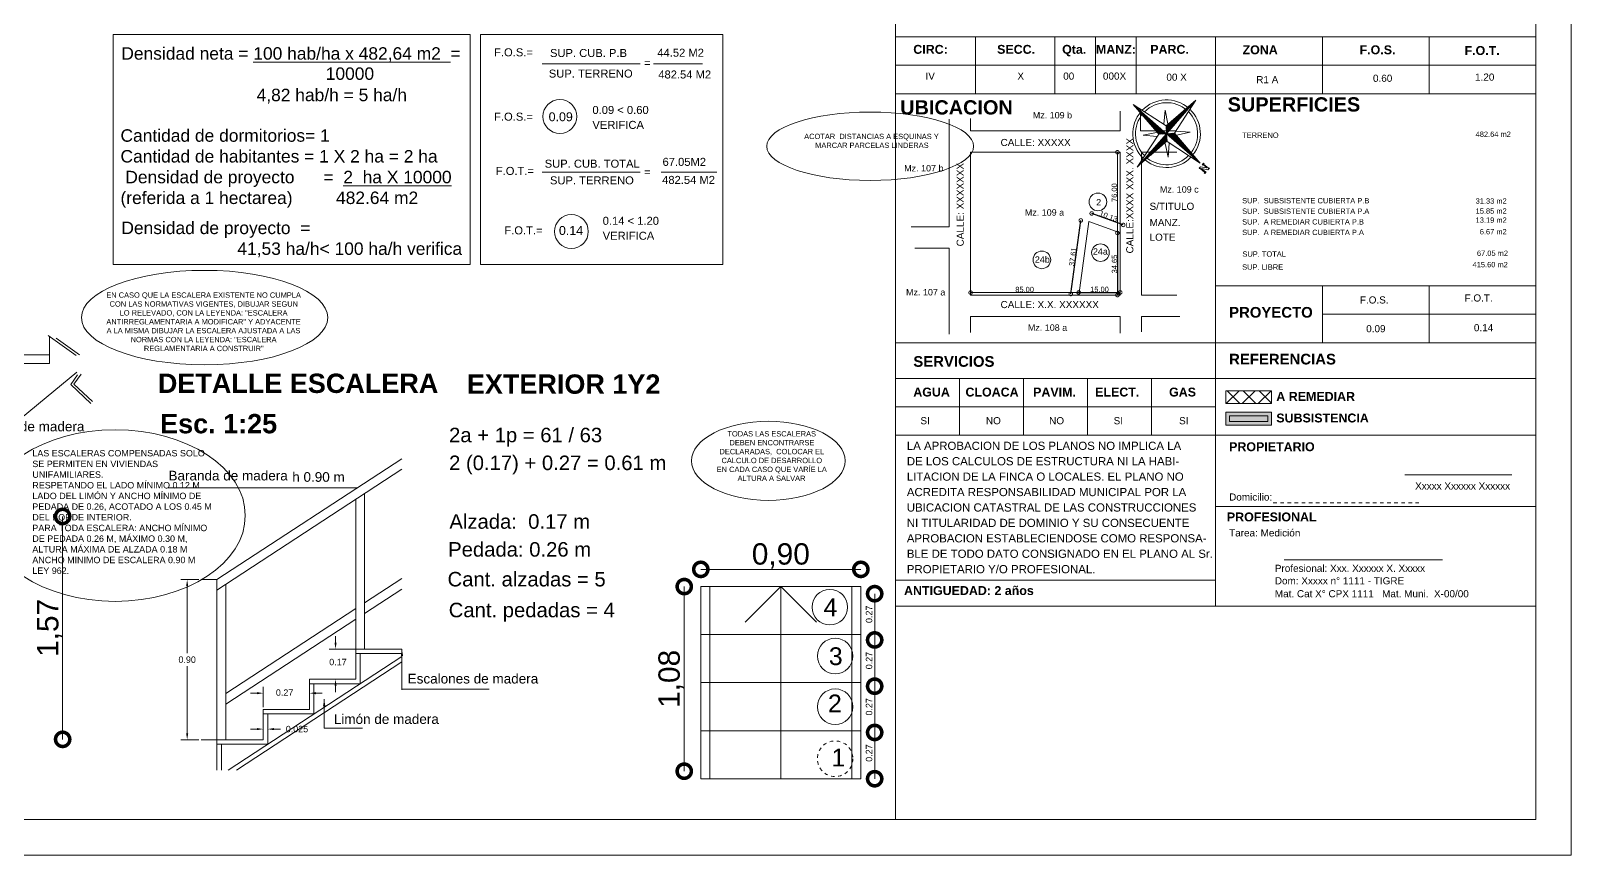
# Model space of a CAD drawing. Header units: millimetres. Extents: x 1162.4 to 1260.5, y 447.7 to 509.9.
# Drawn here: x 1217.15 to 1260.46, y 447.8 to 470.97 of the extents above; entities that cross this region are included whole.
import ezdxf
from ezdxf.enums import TextEntityAlignment as Align

# ---------------------------------------------------------------- set-up
doc = ezdxf.new("R2010")
doc.units = ezdxf.units.MM
doc.linetypes.add('DOT', pattern=[4, 2, -2])
doc.linetypes.add('JIS_02_0.7', pattern=[1.35, 0.75, -0.6])
for name, color, linetype, lineweight in [('0-MAMPOSTERIA- 9', 7, 'Continuous', 5), ('cotas', 9, 'Continuous', 15), ('DT', 2, 'Continuous', 25), ('observ.', 7, 'Continuous', 5), ('Recuadro', 3, 'Continuous', 80)]:
    doc.layers.add(name, color=color, linetype=linetype, lineweight=lineweight)
for name, color, linetype in [('cortes', 7, 'Continuous'), ('fachadas', 5, 'Continuous'), ('mamposteria', 1, 'Continuous'), ('techo', 5, 'Continuous')]:
    doc.layers.add(name, color=color, linetype=linetype)
doc.styles.add('ARIAL', font='arial.ttf', dxfattribs={"height": 0.11})
doc.styles.add('COTA-50', font='arial.ttf', dxfattribs={"height": 0.12})
doc.styles.get("Standard").update_dxf_attribs({"font": 'arial.ttf'})
doc.styles.add('style1', font='arial.ttf')
doc.styles.add('style2', font='')
doc.styles.get('style2').set_extended_font_data('Arial', bold=True)
doc.dimstyles.new('cota 1', dxfattribs={"dimtxt": 0.15, "dimasz": 0.2, "dimexe": 0.08, "dimexo": 0.3, "dimgap": 0.009, "dimtad": 1, "dimzin": 1, "dimtxsty": 'Standard', "dimblk": 'DOTSMALL', "dimcen": 0.15, "dimse1": 1, "dimse2": 1, "dimclrd": 256, "dimadec": 0, "dimazin": 0, "dimtfac": 1, "dimtmove": 0, "dimatfit": 3, "dimfxl": 1.25, "dimlwd": -1, "dimlwe": -1, "dimarcsym": 0})

# ---------------------------------------------------------------- blocks, each defined once
blk = doc.blocks.new('_DOTSMALL')
at = {"color": 0, "linetype": 'ByBlock', "const_width": 0.5}
blk.add_lwpolyline([(-0.0625, 0, 1), (0.0625, 0, 1)], format="xyb", close=True, dxfattribs=at)
blk = doc.blocks.new('*X318')
at = {"color": 0, "linetype": 'ByBlock'}
for p, q in [((-217.53, 160.5), (-217.53, 160.5)), ((-217.52, 160.498), (-217.52, 160.5)), ((-217.51, 160.497), (-217.51, 160.5)), ((-217.5, 160.496), (-217.5, 160.5)), ((-217.49, 160.494), (-217.49, 160.5)), ((-217.48, 160.493), (-217.48, 160.5)), ((-217.47, 160.491), (-217.47, 160.5)), ((-217.46, 160.49), (-217.46, 160.5)), ((-217.45, 160.488), (-217.45, 160.5)), ((-217.44, 160.487), (-217.44, 160.5)), ((-217.43, 160.486), (-217.43, 160.5)), ((-217.42, 160.484), (-217.42, 160.5)), ((-217.41, 160.483), (-217.41, 160.5)), ((-217.4, 160.481), (-217.4, 160.5)), ((-217.39, 160.48), (-217.39, 160.5)), ((-217.38, 160.478), (-217.38, 160.5)), ((-217.37, 160.477), (-217.37, 160.5)), ((-217.36, 160.476), (-217.36, 160.5)), ((-217.35, 160.474), (-217.35, 160.5)), ((-217.34, 160.473), (-217.34, 160.5)), ((-217.33, 160.471), (-217.33, 160.5)), ((-217.32, 160.47), (-217.32, 160.5)), ((-217.31, 160.468), (-217.31, 160.5)), ((-217.3, 160.467), (-217.3, 160.5)), ((-217.29, 160.466), (-217.29, 160.5)), ((-217.28, 160.464), (-217.28, 160.5)), ((-217.27, 160.463), (-217.27, 160.5)), ((-217.26, 160.461), (-217.26, 160.5)), ((-217.25, 160.46), (-217.25, 160.5)), ((-217.24, 160.458), (-217.24, 160.5)), ((-217.23, 160.457), (-217.23, 160.5)), ((-217.22, 160.456), (-217.22, 160.5)), ((-217.21, 160.454), (-217.21, 160.5)), ((-217.2, 160.453), (-217.2, 160.5)), ((-217.19, 160.451), (-217.19, 160.5)), ((-217.18, 160.45), (-217.18, 160.5)), ((-217.17, 160.448), (-217.17, 160.5)), ((-217.16, 160.447), (-217.16, 160.5)), ((-217.15, 160.446), (-217.15, 160.5)), ((-217.14, 160.444), (-217.14, 160.5)), ((-217.13, 160.443), (-217.13, 160.5)), ((-217.12, 160.441), (-217.12, 160.5)), ((-217.11, 160.44), (-217.11, 160.5)), ((-217.1, 160.438), (-217.1, 160.5)), ((-217.09, 160.441), (-217.09, 160.5)), ((-217.08, 160.451), (-217.08, 160.5)), ((-217.07, 160.461), (-217.07, 160.5)), ((-217.06, 160.471), (-217.06, 160.5)), ((-217.05, 160.481), (-217.05, 160.5)), ((-217.04, 160.491), (-217.04, 160.5))]:
    blk.add_line(p, q, dxfattribs=at)
blk = doc.blocks.new('*D319')
at = {"layer": 'cortes'}
blk.add_line((1246.387, 463.575), (1246.668, 465.642), dxfattribs=at)
at = {"layer": 'Defpoints', "color": 0}
for p in [(1246.668, 465.642), (1246.892, 465.612), (1246.61, 463.544)]:
    blk.add_point(p, dxfattribs=at)
at = {"layer": 'cortes', "xscale": 0.1999999999999999, "yscale": 0.1999999999999999, "zscale": 0.1999999999999999}
for p, rotation in [((1246.668, 465.642), 82.24892302623805), ((1246.387, 463.575), 262.2489230262381)]:
    blk.add_blockref('_DOTSMALL', p, dxfattribs=dict(at, rotation=rotation))
at = {"layer": 'cortes', "color": 0, "lineweight": 0, "insert": (1246.445, 464.62), "char_height": 0.15, "attachment_point": 5, "rotation": 82.2489}
blk.add_mtext('37.61', dxfattribs=at)
blk = doc.blocks.new('*D320')
at = {"layer": 'cortes'}
blk.add_line((1246.61, 463.62), (1247.778, 463.62), dxfattribs=at)
at = {"layer": 'Defpoints', "color": 0}
for p in [(1246.61, 463.544), (1247.778, 463.62), (1247.778, 463.542)]:
    blk.add_point(p, dxfattribs=at)
at = {"layer": 'cortes', "xscale": 0.1999999999999999, "yscale": 0.1999999999999999, "zscale": 0.1999999999999999, "rotation": 180}
blk.add_blockref('_DOTSMALL', (1246.61, 463.62), dxfattribs=at)
at = {"layer": 'cortes', "xscale": 0.1999999999999999, "yscale": 0.1999999999999999, "zscale": 0.1999999999999999}
blk.add_blockref('_DOTSMALL', (1247.778, 463.62), dxfattribs=at)
at = {"layer": 'cortes', "color": 0, "lineweight": 0, "insert": (1247.194, 463.703), "char_height": 0.15, "attachment_point": 5}
blk.add_mtext('15.00', dxfattribs=at)
blk = doc.blocks.new('*D321')
at = {"layer": 'cortes'}
blk.add_line((1247.86, 465.515), (1246.974, 465.838), dxfattribs=at)
at = {"layer": 'Defpoints', "color": 0}
for p in [(1246.892, 465.612), (1246.974, 465.838), (1247.778, 465.289)]:
    blk.add_point(p, dxfattribs=at)
at = {"layer": 'cortes', "xscale": 0.1999999999999999, "yscale": 0.1999999999999999, "zscale": 0.1999999999999999}
for p, rotation in [((1246.974, 465.838), 159.9891753498449), ((1247.86, 465.515), 339.9891753498449)]:
    blk.add_blockref('_DOTSMALL', p, dxfattribs=dict(at, rotation=rotation))
at = {"layer": 'cortes', "color": 0, "lineweight": 0, "insert": (1247.446, 465.755), "char_height": 0.15, "attachment_point": 5, "rotation": 339.9892}
blk.add_mtext('10.13', dxfattribs=at)
blk = doc.blocks.new('*D322')
at = {"layer": 'cortes'}
blk.add_line((1247.699, 465.289), (1247.699, 463.542), dxfattribs=at)
at = {"layer": 'Defpoints', "color": 0}
for p in [(1247.778, 465.289), (1247.699, 463.542), (1247.778, 463.542)]:
    blk.add_point(p, dxfattribs=at)
at = {"layer": 'cortes', "xscale": 0.1999999999999999, "yscale": 0.1999999999999999, "zscale": 0.1999999999999999}
for p, rotation in [((1247.699, 465.289), 90), ((1247.699, 463.542), 270)]:
    blk.add_blockref('_DOTSMALL', p, dxfattribs=dict(at, rotation=rotation))
at = {"layer": 'cortes', "color": 0, "lineweight": 0, "insert": (1247.616, 464.416), "char_height": 0.15, "attachment_point": 5, "rotation": 90}
blk.add_mtext('34.65', dxfattribs=at)
blk = doc.blocks.new('*D364')
at = {"layer": '0-MAMPOSTERIA- 9', "ltscale": 0.05}
blk.add_line((1246.607, 463.615), (1243.571, 463.615), dxfattribs=at)
at = {"layer": 'Defpoints', "color": 0, "linetype": 'DOT', "ltscale": 0.05}
for p in [(1243.571, 463.616), (1243.571, 463.615), (1246.607, 463.616)]:
    blk.add_point(p, dxfattribs=at)
at = {"layer": '0-MAMPOSTERIA- 9', "linetype": 'DOT', "ltscale": 0.05, "xscale": 0.2, "yscale": 0.2, "zscale": 0.2, "rotation": 180}
blk.add_blockref('_DOTSMALL', (1243.571, 463.615), dxfattribs=at)
at = {"layer": '0-MAMPOSTERIA- 9', "linetype": 'DOT', "ltscale": 0.05, "xscale": 0.2, "yscale": 0.2, "zscale": 0.2}
blk.add_blockref('_DOTSMALL', (1246.607, 463.615), dxfattribs=at)
at = {"layer": '0-MAMPOSTERIA- 9', "color": 0, "linetype": 'DOT', "lineweight": 0, "ltscale": 0.05, "insert": (1245.089, 463.7), "char_height": 0.15, "attachment_point": 5}
blk.add_mtext('85.00', dxfattribs=at)
blk = doc.blocks.new('*D365')
at = {"layer": '0-MAMPOSTERIA- 9', "ltscale": 0.05}
blk.add_line((1247.697, 465.29), (1247.697, 467.559), dxfattribs=at)
at = {"layer": 'Defpoints', "color": 0, "linetype": 'DOT', "ltscale": 0.05}
for p in [(1247.697, 467.559), (1247.698, 467.559), (1247.698, 465.29)]:
    blk.add_point(p, dxfattribs=at)
at = {"layer": '0-MAMPOSTERIA- 9', "linetype": 'DOT', "ltscale": 0.05, "xscale": 0.2, "yscale": 0.2, "zscale": 0.2}
for p, rotation in [((1247.697, 467.559), 90), ((1247.697, 465.29), 270)]:
    blk.add_blockref('_DOTSMALL', p, dxfattribs=dict(at, rotation=rotation))
at = {"layer": '0-MAMPOSTERIA- 9', "color": 0, "linetype": 'DOT', "lineweight": 0, "ltscale": 0.05, "insert": (1247.611, 466.424), "char_height": 0.15, "attachment_point": 5, "rotation": 90}
blk.add_mtext('76.00', dxfattribs=at)

msp = doc.modelspace()

# ---------------------------------------------------------------- hatches: boundary and pattern name
at = {"layer": '0-MAMPOSTERIA- 9', "linetype": 'Continuous', "lineweight": 0, "ltscale": 0.05}
h = msp.add_hatch(dxfattribs=at)
h.set_pattern_fill('ANSI37', color=256, scale=0.1, style=0)
h.paths.add_polyline_path([(1252.02576, 460.855), (1250.74474, 460.855), (1250.74474, 460.49585), (1252.02576, 460.49585)])
at = {"layer": 'fachadas', "lineweight": 0, "ltscale": 0.25}
msp.add_hatch(color=0, dxfattribs=at).paths.add_polyline_path([(1250.74474, 460.24948), (1250.74474, 459.89032), (1252.02576, 459.89032), (1252.02576, 460.24948)])

# ---------------------------------------------------------------- linework, layer by layer
at = {"color": 0, "lineweight": 0}
for p, q in [((1249.06514, 468.29926), (1249.90316, 469.01928)), ((1249.07979, 468.07877), (1249.90316, 469.01928)), ((1249.90316, 469.01928), (1249.30027, 468.09342)), ((1248.13928, 468.90215), (1249.06514, 468.29926)), ((1248.13928, 468.90215), (1249.07979, 468.07877)), ((1248.8593, 468.06413), (1248.13928, 468.90215)), ((1249.00636, 468.35072), (1249.03586, 468.74023)), ((1249.03586, 468.74023), (1249.11661, 468.35804)), ((1249.07979, 468.07877), (1249.06514, 468.29926)), ((1249.35173, 468.1522), (1249.74124, 468.1227)), ((1248.25641, 467.13827), (1249.07979, 468.07877)), ((1248.25641, 467.13827), (1248.8593, 468.06413)), ((1248.41833, 468.03485), (1248.80052, 468.11559)), ((1248.80784, 468.00535), (1248.41833, 468.03485)), ((1249.07979, 468.07877), (1248.8593, 468.06413)), ((1249.12371, 467.41732), (1249.04297, 467.79951)), ((1249.30027, 468.09342), (1249.07979, 468.07877)), ((1249.07979, 468.07877), (1250.02029, 467.2554)), ((1249.09443, 467.85829), (1249.07979, 468.07877)), ((1250.02029, 467.2554), (1249.09443, 467.85829)), ((1249.15321, 467.80683), (1249.12371, 467.41732)), ((1249.30027, 468.09342), (1250.02029, 467.2554)), ((1249.74124, 468.1227), (1249.35905, 468.04195))]:
    msp.add_line(p, q, dxfattribs=at)
msp.add_lwpolyline([(1250.16443, 467.00709), (1250.17729, 467.02178), (1250.19199, 467.00892), (1250.15339, 466.96483), (1250.1387, 466.9777), (1250.15156, 466.99239), (1250.01931, 467.10818), (1250.00644, 467.09348), (1249.99174, 467.10635), (1250.03034, 467.15044), (1250.21223, 467.12099), (1250.10936, 467.21105), (1250.0965, 467.19635), (1250.0818, 467.20922), (1250.1204, 467.2533), (1250.13509, 467.24044), (1250.12223, 467.22574), (1250.25449, 467.10996), (1250.26735, 467.12465), (1250.28205, 467.11179), (1250.24345, 467.0677), (1250.06156, 467.09715), (1250.16443, 467.00709)], dxfattribs=at)
for radius, start, end in [(0.95043, 48.799272, 136.210154), (0.95043, 138.799272, 226.210154), (0.87346, 138.799272, 225.252867), (0.87346, 48.799272, 135.252867), (0.87346, 322.345677, 45.252867), (0.95043, 321.388389, 46.210154), (0.95043, 231.388389, 316.210154), (0.87346, 232.345677, 315.252867)]:
    msp.add_arc((1249.07979, 468.07877), radius, start, end, dxfattribs=at)
at = {"layer": '0-MAMPOSTERIA- 9', "linetype": 'Continuous', "lineweight": 0, "ltscale": 0.05}
for p, q in [((1219.46632, 470.86407), (1219.46632, 464.40256)), ((1227.58327, 452.46754), (1230.03079, 452.46754))]:
    msp.add_line(p, q, dxfattribs=at)
at = {"layer": '0-MAMPOSTERIA- 9', "color": 7, "linetype": 'Continuous', "lineweight": 0, "ltscale": 0.05}
msp.add_line((1229.79363, 470.86407), (1229.79363, 464.40257), dxfattribs=at)
at = {"layer": '0-MAMPOSTERIA- 9', "lineweight": 0, "ltscale": 0.05}
msp.add_line((1259.45921, 469.20332), (1258.584, 469.20332), dxfattribs=at)
at = {"layer": '0-MAMPOSTERIA- 9', "color": 7, "linetype": 'DOT', "lineweight": 0, "ltscale": 0.05}
msp.add_line((1252.0802, 457.70675), (1256.1703, 457.70675), dxfattribs=at)
at = {"layer": '0-MAMPOSTERIA- 9', "color": 1, "linetype": 'Continuous', "lineweight": 0, "ltscale": 0.05}
msp.add_ellipse((1240.74651, 467.72761), major_axis=(-2.90762, 0), ratio=0.32994757, dxfattribs=at)
at = {"layer": '0-MAMPOSTERIA- 9', "color": 1, "linetype": 'Continuous', "lineweight": 0, "ltscale": 0.05, "extrusion": (0, 0, -1)}
msp.add_ellipse((1222.03299, 462.91243), major_axis=(-3.46196, 0), ratio=0.38319034, start_param=-3.14159265, end_param=3.14159265, dxfattribs=at)
at = {"layer": 'cortes', "lineweight": 0}
for p, q in [((1229.50007, 470.86407), (1219.46632, 470.86407)), ((1229.50007, 470.86407), (1229.50008, 464.40257)), ((1236.60557, 470.86407), (1229.79363, 470.86407)), ((1246.89172, 465.61202), (1247.77763, 465.28938)), ((1218.04373, 457.32314), (1218.04373, 451.05851)), ((1235.51937, 455.35236), (1235.51937, 450.16364)), ((1238.23463, 455.35236), (1237.23463, 454.35236)), ((1239.23463, 454.35236), (1238.23463, 455.35236))]:
    msp.add_line(p, q, dxfattribs=at)
at = {"layer": 'cortes', "lineweight": 0, "ltscale": 0.05}
for p, q in [((1222.38327, 455.54676), (1227.58327, 458.94676)), ((1222.38327, 455.24806), (1227.58327, 458.64806)), ((1226.28327, 453.59676), (1226.28327, 457.79806)), ((1226.53327, 453.59676), (1226.53327, 457.96152)), ((1222.38327, 451.04676), (1222.38327, 455.54676)), ((1222.63327, 451.04676), (1222.63327, 455.41152)), ((1226.53327, 454.89545), (1227.58327, 455.58199)), ((1226.53327, 454.59676), (1227.58327, 455.2833)), ((1222.63327, 452.34545), (1226.28327, 454.73199)), ((1222.63327, 452.04676), (1226.28327, 454.4333)), ((1227.58327, 453.59676), (1226.28327, 453.59676)), ((1226.28327, 453.59676), (1226.28327, 452.74676)), ((1227.58327, 453.47176), (1226.28327, 453.47176)), ((1226.40827, 453.47176), (1226.40827, 452.62176)), ((1222.69945, 450.19676), (1227.58327, 453.39003)), ((1222.92787, 450.19676), (1227.58327, 453.24068)), ((1226.28327, 452.74676), (1224.98327, 452.74676)), ((1224.98327, 452.74676), (1224.98327, 451.89676)), ((1226.40827, 452.62176), (1224.98327, 452.62176)), ((1225.10827, 452.62176), (1225.10827, 451.77176)), ((1224.98327, 451.89676), (1223.68327, 451.89676)), ((1223.68327, 451.89676), (1223.68327, 451.04676)), ((1225.10827, 451.77176), (1223.68327, 451.77176)), ((1223.80827, 451.77176), (1223.80827, 450.92176)), ((1223.68327, 451.04676), (1222.38327, 451.04676)), ((1222.38327, 451.04676), (1222.38327, 450.19676)), ((1223.80827, 450.92176), (1222.38327, 450.92176)), ((1222.50827, 450.92176), (1222.50827, 450.19676))]:
    msp.add_line(p, q, dxfattribs=at)
at = {"layer": 'cortes', "linetype": 'Continuous', "lineweight": 0, "ltscale": 0.05}
for p, q in [((1221.0135, 458.12353), (1226.32422, 458.12353)), ((1235.98463, 455.83558), (1240.48463, 455.83558)), ((1221.87674, 455.54676), (1221.36433, 455.54676)), ((1221.54433, 455.36676), (1221.54433, 453.47866)), ((1222.38327, 455.54676), (1221.93924, 455.54676)), ((1235.98463, 455.35236), (1240.48463, 455.35236)), ((1235.98463, 449.95236), (1235.98463, 455.35236)), ((1235.98463, 455.35236), (1240.48463, 455.35236)), ((1236.23463, 449.95236), (1236.23463, 455.35236)), ((1238.23463, 455.35236), (1238.23463, 449.95236)), ((1240.23463, 449.95236), (1240.23463, 455.35236)), ((1240.48463, 455.35236), (1240.48463, 449.95236)), ((1240.87299, 455.15236), (1240.87299, 453.85236)), ((1225.71661, 453.77676), (1225.71661, 453.95676)), ((1235.98463, 454.00236), (1240.48463, 454.00236)), ((1240.87299, 453.85236), (1240.87299, 452.55236)), ((1226.31602, 453.59676), (1225.53661, 453.59676)), ((1226.28327, 453.53426), (1226.28327, 452.99176)), ((1221.54433, 451.22676), (1221.54433, 453.11485)), ((1226.40827, 453.40926), (1226.40827, 452.99176)), ((1224.98327, 452.68426), (1224.98327, 452.17621)), ((1225.79969, 452.62176), (1225.28028, 452.62176)), ((1225.71661, 452.56676), (1225.71661, 452.38676)), ((1235.98463, 452.65236), (1240.48463, 452.65236)), ((1223.50327, 452.35621), (1223.32327, 452.35621)), ((1223.68327, 451.95926), (1223.68327, 452.53621)), ((1225.16327, 452.35621), (1225.34327, 452.35621)), ((1240.87299, 452.55236), (1240.87299, 451.25236)), ((1223.50327, 451.34676), (1223.32327, 451.34676)), ((1223.98827, 451.34676), (1224.16827, 451.34676)), ((1235.98463, 451.30236), (1240.48463, 451.30236)), ((1221.87674, 451.04676), (1221.36433, 451.04676)), ((1222.38327, 451.04676), (1221.93924, 451.04676)), ((1240.87299, 451.25236), (1240.87299, 449.95236)), ((1235.98463, 449.95236), (1240.48463, 449.95236))]:
    msp.add_line(p, q, dxfattribs=at)
at = {"layer": 'cortes', "linetype": 'Continuous', "lineweight": 0, "ltscale": 0.01}
for centre in [(1239.61265, 454.77413), (1239.76169, 453.39924), (1239.76169, 451.97477)]:
    msp.add_circle(centre, 0.5, dxfattribs=at)
at = {"layer": 'cortes', "linetype": 'JIS_02_0.7', "lineweight": 0, "ltscale": 0.01}
msp.add_circle((1239.76169, 450.51421), 0.5, dxfattribs=at)
at = {"layer": 'cortes', "linetype": 'Continuous', "lineweight": 0, "ltscale": 0.05}
for points in [[(1221.51433, 455.36676), (1221.57433, 455.36676), (1221.54433, 455.54676)], [(1225.68661, 453.77676), (1225.74661, 453.77676), (1225.71661, 453.59676)], [(1225.68661, 452.56676), (1225.74661, 452.56676), (1225.71661, 452.74676)], [(1223.50327, 452.38621), (1223.50327, 452.32621), (1223.68327, 452.35621)], [(1225.16327, 452.38621), (1225.16327, 452.32621), (1224.98327, 452.35621)], [(1223.50327, 451.37676), (1223.50327, 451.31676), (1223.68327, 451.34676)], [(1223.98827, 451.37676), (1223.98827, 451.31676), (1223.80827, 451.34676)], [(1221.51433, 451.22676), (1221.57433, 451.22676), (1221.54433, 451.04676)]]:
    msp.add_solid(points, dxfattribs=at)
at = {"layer": 'DT', "color": 0, "lineweight": 0}
for p, q in [((1259.45921, 448.80332), (1259.45921, 494.76686)), ((1241.45921, 478.80332), (1241.45921, 448.80332)), ((1259.45921, 470.80332), (1241.45921, 470.80332)), ((1243.70921, 470.80332), (1243.70921, 469.20332)), ((1245.93921, 470.80332), (1245.93921, 469.20332)), ((1247.08421, 470.80332), (1247.08421, 469.20332)), ((1248.22921, 470.80332), (1248.22921, 469.20332)), ((1250.45921, 470.80332), (1250.45921, 454.80332)), ((1253.45921, 470.80332), (1253.45921, 469.20332)), ((1256.45921, 470.80332), (1256.45921, 469.20332)), ((1231.52128, 470.0441), (1234.27745, 470.0441)), ((1234.65523, 470.0441), (1236.03331, 470.0441)), ((1259.45921, 470.00332), (1241.45921, 470.00332)), ((1259.45921, 469.20332), (1241.45921, 469.20332)), ((1247.77763, 468.70892), (1247.77763, 468.15892)), ((1248.3481, 468.15892), (1248.3481, 468.75384)), ((1242.96973, 468.48803), (1242.96973, 465.45918)), ((1243.56973, 468.50945), (1243.56973, 468.15892)), ((1243.56973, 468.15892), (1247.77763, 468.15892)), ((1247.57763, 468.15892), (1247.57763, 468.15892)), ((1248.3481, 468.15892), (1249.36096, 468.15892)), ((1243.56973, 467.55892), (1247.77763, 467.55892)), ((1243.56973, 467.55892), (1243.56973, 463.5424)), ((1247.77763, 467.55892), (1247.77763, 463.5424)), ((1248.37763, 467.55892), (1248.37763, 463.54227)), ((1248.37763, 467.55892), (1249.36398, 467.55892)), ((1231.52128, 467.00221), (1234.27745, 467.00221)), ((1234.86869, 467.00221), (1236.4318, 467.00221)), ((1241.89671, 465.45918), (1242.96973, 465.45918)), ((1241.99863, 464.85918), (1242.96973, 464.85918)), ((1242.96973, 464.85918), (1242.96973, 462.44751)), ((1243.56973, 463.5424), (1247.77763, 463.5424)), ((1248.37763, 463.5424), (1249.37117, 463.5424)), ((1259.45921, 463.80332), (1250.45921, 463.80332)), ((1253.45921, 463.80332), (1253.45921, 462.20332)), ((1256.45921, 463.80332), (1256.45921, 462.20332)), ((1259.45921, 463.00332), (1253.45921, 463.00332)), ((1242.96973, 462.9424), (1242.96973, 462.4924)), ((1243.56973, 462.9424), (1247.77671, 462.9424)), ((1243.56973, 462.9424), (1243.56973, 462.4924)), ((1247.77671, 462.9424), (1247.77763, 462.47722)), ((1248.37763, 462.94227), (1249.45652, 462.94227)), ((1248.37763, 462.94227), (1248.37763, 462.51211)), ((1217.63967, 462.41016), (1218.4234, 461.85062)), ((1217.6713, 461.62185), (1217.6713, 462.38758)), ((1217.86145, 462.3365), (1218.51815, 461.8663)), ((1259.45921, 462.20332), (1241.45921, 462.20332)), ((1216.32658, 461.86635), (1217.6713, 461.86635)), ((1215.24538, 458.73404), (1218.4384, 461.3785)), ((1217.6713, 461.62185), (1216.25867, 461.62185)), ((1218.46532, 461.30598), (1218.2696, 461.03264)), ((1218.56007, 461.32166), (1218.35936, 461.04133)), ((1218.2696, 461.03264), (1218.83232, 460.50183)), ((1218.35936, 461.04133), (1218.87892, 460.55124)), ((1259.45921, 461.20332), (1241.45921, 461.20332)), ((1243.25921, 461.20332), (1243.25921, 459.60332)), ((1245.05921, 461.20332), (1245.05921, 459.60332)), ((1246.85921, 461.20332), (1246.85921, 459.60332)), ((1248.65921, 461.20332), (1248.65921, 459.60332)), ((1250.45921, 460.40332), (1241.45921, 460.40332)), ((1259.45921, 459.60332), (1241.45921, 459.60332)), ((1255.77719, 458.49126), (1258.78472, 458.49126)), ((1259.45921, 457.60332), (1250.45921, 457.60332)), ((1252.38162, 456.10027), (1256.83253, 456.10027)), ((1241.45921, 455.53491), (1250.45921, 455.53491)), ((1259.45921, 454.80332), (1241.45921, 454.80332)), ((1245.45921, 448.80332), (1177.26339, 448.80332)), ((1223.45921, 448.80332), (1241.45921, 448.80332)), ((1241.45921, 448.80332), (1259.45921, 448.80332))]:
    msp.add_line(p, q, dxfattribs=at)
for centre, radius in [((1232.02422, 468.56339), 0.47609), ((1247.14963, 466.16351), 0.24814), ((1232.34683, 465.33145), 0.47609), ((1245.5731, 464.53455), 0.24814), ((1247.22141, 464.73639), 0.24814)]:
    msp.add_circle(centre, radius, dxfattribs=at)
at = {"layer": 'fachadas', "color": 0, "lineweight": 0, "ltscale": 0.25}
for p, q in [((1250.74474, 460.855), (1252.02576, 460.855)), ((1250.74474, 460.49585), (1250.74474, 460.855)), ((1252.02576, 460.855), (1252.02576, 460.49585)), ((1252.02576, 460.49585), (1250.74474, 460.49585)), ((1250.74474, 460.24948), (1252.02576, 460.24948)), ((1250.74474, 459.89032), (1250.74474, 460.24948)), ((1250.84474, 460.14948), (1251.92576, 460.14948)), ((1250.84474, 459.99032), (1250.84474, 460.14948)), ((1251.92576, 459.99032), (1250.84474, 459.99032)), ((1251.92576, 460.14948), (1251.92576, 459.99032)), ((1252.02576, 460.24948), (1252.02576, 459.89032)), ((1252.02576, 459.89032), (1250.74474, 459.89032))]:
    msp.add_line(p, q, dxfattribs=at)
at = {"layer": 'mamposteria', "color": 0, "lineweight": 0, "ltscale": 0.25}
for p, q in [((1236.60557, 470.86407), (1236.60557, 464.40258)), ((1219.46632, 464.40256), (1229.50008, 464.40257)), ((1229.79363, 464.40257), (1236.60557, 464.40258))]:
    msp.add_line(p, q, dxfattribs=at)
at = {"layer": 'observ.', "color": 1, "linetype": 'Continuous', "lineweight": 0, "ltscale": 0.05}
for centre, major_axis, ratio in [((1237.88483, 458.88627), (2.16031, 0), 0.51416932), ((1219.52077, 457.34836), (3.65863, 0), 0.65913079)]:
    msp.add_ellipse(centre, major_axis=major_axis, ratio=ratio, dxfattribs=at)
at = {"layer": 'Recuadro', "color": 0, "lineweight": 0}
for p, q in [((1260.45515, 509.89214), (1260.45261, 447.80332)), ((1260.45261, 447.80332), (1162.45921, 447.80332))]:
    msp.add_line(p, q, dxfattribs=at)
at = {"layer": 'techo', "color": 0, "linetype": 'ByBlock', "lineweight": 0, "ltscale": 0.25}
for p, q in [((1246.61027, 463.54424), (1246.89172, 465.61202)), ((1247.77763, 464.84288), (1247.77763, 463.5424))]:
    msp.add_line(p, q, dxfattribs=at)

# ---------------------------------------------------------------- block references
at = {"color": 0, "lineweight": 0, "yscale": 2.500000000000114, "zscale": 2.5}
for p, xscale, rotation in [((589.78098, 324.14243), 2.500000000000078, 228.7992718634033), ((1393.01613, -191.22003), 2.500000000000249, 318.7992718634068), ((1105.14344, 1127.37758), 2.500000000000099, 138.7992718634107), ((1908.37859, 612.01512), 2.500000000000078, 48.79927186340333)]:
    msp.add_blockref('*X318', p, dxfattribs=dict(at, xscale=xscale, rotation=rotation))
at = {"layer": 'cortes', "lineweight": 0, "xscale": 0.7999999999999545, "yscale": 0.7999999999999545, "zscale": 0.7999999999999997}
for p, rotation in [((1218.04373, 457.32314), 90), ((1235.98463, 455.83558), 270), ((1240.48463, 455.83558), 270), ((1235.51937, 455.35236), 90), ((1240.87299, 455.15236), 270), ((1240.87299, 453.85236), 270), ((1240.87299, 453.85236), 270), ((1240.87299, 452.55236), 270), ((1240.87299, 452.55236), 270), ((1218.04373, 451.05851), 270), ((1240.87299, 451.25236), 270), ((1240.87299, 451.25236), 270), ((1235.51937, 450.16364), 270), ((1240.87299, 449.95236), 270)]:
    msp.add_blockref('_DOTSMALL', p, dxfattribs=dict(at, rotation=rotation))

# ---------------------------------------------------------------- texts
at = {"layer": '0-MAMPOSTERIA- 9', "color": 0, "linetype": 'Continuous', "lineweight": 0, "ltscale": 0.05, "char_height": 0.35, "attachment_point": 1, "style": 'ARIAL'}
for s, insert, width in [('Densidad neta = {\\L100 hab/ha x 482,64 m2 } = \\P\\P                            4,82 hab/h = 5 ha/h', (1219.69377, 470.50999), 32.9381479), ('10000', (1225.44096, 469.94291), 1.8318224)]:
    msp.add_mtext(s, dxfattribs=dict(at, insert=insert, width=width))
at = {"layer": '0-MAMPOSTERIA- 9', "color": 1, "linetype": 'Continuous', "lineweight": 0, "ltscale": 0.05, "char_height": 0.15, "attachment_point": 1, "style": 'ARIAL'}
for s, width, heights, insert in [('\\pi0.79494;ACOTAR  DISTANCIAS A ESQUINAS Y \\P\\pi1.1042;MARCAR PARCELAS LINDERAS', 5.3725239, [1.83135], (1238.09616, 468.07852)), ('\\pi0.0066679;EN CASO QUE LA ESCALERA EXISTENTE NO CUMPLA \\P\\pi0.099881;CON LAS NORMATIVAS VIGENTES, DIBUJAR SEGUN \\P\\pi0.38203;LO RELEVADO, CON LA LEYENDA: "ESCALERA \\P\\pi0.0080492;ANTIRREGLAMENTARIA A MODIFICAR" Y ADYACENTE \\P\\pi0.015519;A LA MISMA DIBUJAR LA ESCALERA AJUSTADA A LAS \\P\\pi0.69108;NORMAS CON LA LEYENDA: "ESCALERA \\P\\pi1.0635;REGLAMENTARIA A CONSTRUIR" ', 5.4700207, [0], (1219.26387, 463.61961))]:
    msp.add_mtext_dynamic_manual_height_columns(s, width=width, gutter_width=0.55, heights=heights, dxfattribs=dict(at, insert=insert))
at = {"layer": '0-MAMPOSTERIA- 9', "linetype": 'Continuous', "lineweight": 0, "insert": (1224.49856, 458.56818), "char_height": 0.27166, "width": 1.4985953, "attachment_point": 1, "style": 'ARIAL'}
msp.add_mtext('h 0.90 m', dxfattribs=at)
at = {"layer": 'cortes', "linetype": 'Continuous', "lineweight": 0, "char_height": 0.35, "width": 28.4767735, "attachment_point": 1, "style": 'style1'}
for s, insert in [('Cantidad de dormitorios= 1\\PCantidad de habitantes = 1 X 2 ha = 2 ha\\P Densidad de proyecto      = {\\L 2  ha X 10000   \\P}(referida a 1 hectarea)         482.64 m2', (1219.66999, 468.20362)), ('Densidad de proyecto  =\\P                        41,53 ha/h< 100 ha/h verifica', (1219.6953, 465.60811))]:
    msp.add_mtext(s, dxfattribs=dict(at, insert=insert))
at = {"layer": 'cortes', "lineweight": 0, "insert": (1238.23463, 456.2142), "char_height": 0.6, "attachment_point": 5}
msp.add_mtext('0,90', dxfattribs=at)
at = {"layer": 'cortes', "lineweight": 0, "char_height": 0.6, "attachment_point": 5, "rotation": 90}
for s, insert in [('1,57', (1217.68066, 454.19083)), ('1,08', (1235.14875, 452.758))]:
    msp.add_mtext(s, dxfattribs=dict(at, insert=insert))
at = {"layer": 'cortes', "lineweight": 0, "char_height": 0.5, "width": 0.371369, "attachment_point": 1}
for s, insert in [('4', (1239.43547, 455.02014)), ('3', (1239.58451, 453.64524)), ('2', (1239.56053, 452.31814)), ('1', (1239.65908, 450.79679))]:
    msp.add_mtext(s, dxfattribs=dict(at, insert=insert))
at = {"layer": 'cortes', "linetype": 'Continuous', "lineweight": 0, "ltscale": 0.05, "char_height": 0.18, "attachment_point": 5}
for s, insert in [('\\A1;0.90', (1221.54433, 453.29676)), ('\\A1;0.17', (1225.78405, 453.23048)), ('\\A1;0.27', (1224.28334, 452.37093)), ('\\A1;0.025', (1224.6316, 451.34676))]:
    msp.add_mtext(s, dxfattribs=dict(at, insert=insert))
at = {"layer": 'DT', "color": 0, "lineweight": 0, "style": 'COTA-50'}
for s, height, p in [('F.O.S.=', 0.225, (1230.17353, 470.25455)), ('SUP. CUB. P.B', 0.225, (1231.74453, 470.23545)), ('44.52 M2', 0.225, (1234.76258, 470.24317)), ('SUP. TERRENO', 0.225, (1231.71173, 469.65658)), ('=', 0.225, (1234.39031, 469.95518)), (' 482.54 M2', 0.225, (1234.70255, 469.63127)), ('F.O.S.=', 0.225, (1230.17353, 468.44582)), ('0.09', 0.25, (1231.70684, 468.43049)), ('0.09 < 0.60', 0.225, (1232.93771, 468.63423)), ('VERIFICA', 0.225, (1232.93771, 468.21441)), ('SUP. CUB. TOTAL', 0.225, (1231.59626, 467.12502)), ('67.05M2', 0.225, (1234.90902, 467.1755)), ('F.O.T.=', 0.225, (1230.22237, 466.9212)), ('SUP. TERRENO', 0.225, (1231.74453, 466.65549)), ('=', 0.225, (1234.39031, 466.88809)), ('482.54 M2', 0.225, (1234.89767, 466.66834)), ('0.14 < 1.20', 0.225, (1233.22699, 465.5193)), ('F.O.T.=', 0.225, (1230.46281, 465.25043)), ('0.14', 0.25, (1231.99612, 465.2351)), ('VERIFICA', 0.225, (1233.22699, 465.09948))]:
    msp.add_text(s, height=height, dxfattribs=at).set_placement(p)
at = {"layer": 'DT', "color": 0, "lineweight": 0}
for s, height, style, p in [('CIRC:', 0.25, 'style2', (1241.95921, 470.4501)), ('SECC.', 0.25, 'style2', (1244.3154, 470.4501)), ('Qta.', 0.25, 'style2', (1246.14313, 470.4501)), ('MANZ:', 0.25, 'style2', (1247.09434, 470.4501)), ('PARC.', 0.25, 'style2', (1248.62086, 470.4501)), ('ZONA', 0.25, 'style2', (1251.21591, 470.43708)), ('F.O.S.', 0.25, 'style2', (1254.50636, 470.43708)), ('F.O.T.', 0.25, 'style2', (1257.45695, 470.41756)), ('IV', 0.2, 'style1', (1242.30264, 469.69932)), ('X', 0.2, 'style1', (1244.88568, 469.69932)), ('00 ', 0.2, 'style1', (1246.17348, 469.69932)), ('000X', 0.2, 'style1', (1247.29055, 469.69932)), ('00 X', 0.2, 'style1', (1249.07467, 469.66865)), ('R1 A', 0.2, 'style1', (1251.60003, 469.59917)), ('0.60', 0.2, 'style1', (1254.8825, 469.6374)), ('1.20', 0.2, 'style1', (1257.75148, 469.67062)), ('UBICACION', 0.4, 'style2', (1241.58992, 468.81934)), ('SUPERFICIES', 0.4, 'style2', (1250.79889, 468.90332)), ('Mz. 109 b', 0.18, 'style1', (1245.31906, 468.5994)), ('CALLE: XXXXX', 0.2, 'style1', (1244.41272, 467.83325)), ('TERRENO', 0.15, 'style1', (1251.20501, 468.03774)), ('482.64 m2', 0.15, 'style1', (1257.76826, 468.0648)), ('Mz. 107 b', 0.18, 'style1', (1241.70292, 467.1079)), ('Mz. 109 c', 0.18, 'style1', (1248.89165, 466.51302)), ('2', 0.18, 'style1', (1247.10092, 466.15395)), ('S/TITULO', 0.2, 'style1', (1248.60135, 466.03966)), ('SUP.  SUBSISTENTE CUBIERTA P.B ', 0.15, 'style1', (1251.20501, 466.19684)), ('SUP.  SUBSISTENTE CUBIERTA P.A ', 0.15, 'style1', (1251.20501, 465.90211)), ('31.33 m2', 0.15, 'style1', (1257.76826, 466.18831)), ('15.85 m2      ', 0.15, 'style1', (1257.76826, 465.90698)), ('Mz. 109 a', 0.18, 'style1', (1245.09524, 465.86502)), ('MANZ. ', 0.2, 'style1', (1248.60135, 465.5817)), ('SUP.  A REMEDIAR CUBIERTA P.B ', 0.15, 'style1', (1251.20501, 465.60139)), ('13.19 m2', 0.15, 'style1', (1257.76826, 465.65068)), ('LOTE ', 0.2, 'style1', (1248.60135, 465.17139)), ('SUP.  A REMEDIAR CUBIERTA P.A ', 0.15, 'style1', (1251.20501, 465.30665)), ('  6.67 m2      ', 0.15, 'style1', (1257.76826, 465.32561)), ('24a', 0.18, 'style1', (1247.0094, 464.77086)), ('SUP. TOTAL ', 0.15, 'style1', (1251.21186, 464.69733)), ('67.05 m2    ', 0.15, 'style1', (1257.80545, 464.71973)), ('24b', 0.18, 'style1', (1245.37658, 464.54382)), ('SUP. LIBRE', 0.15, 'style1', (1251.20501, 464.33163)), ('415.60 m2    ', 0.15, 'style1', (1257.68291, 464.40024)), ('Mz. 107 a', 0.18, 'style1', (1241.75609, 463.62358)), ('CALLE: X.X. XXXXXX', 0.2, 'style1', (1244.41272, 463.27829)), ('F.O.S.', 0.2, 'style1', (1254.51388, 463.40757)), ('F.O.T.', 0.2, 'style1', (1257.45695, 463.46305)), ('PROYECTO', 0.3, 'style2', (1250.83785, 463.05979)), ('Mz. 108 a', 0.18, 'style1', (1245.18106, 462.62957)), ('0.09', 0.2, 'style1', (1254.69191, 462.60002)), ('0.14', 0.2, 'style1', (1257.71935, 462.62738)), ('SERVICIOS', 0.3, 'style2', (1241.95921, 461.67872)), ('REFERENCIAS', 0.3, 'style2', (1250.83785, 461.74413)), ('DETALLE ESCALERA ', 0.5433198, 'style2', (1220.72055, 461.06524)), ('EXTERIOR 1Y2 ', 0.5433198, 'style2', (1229.40835, 461.04309)), ('AGUA', 0.25, 'style2', (1241.95921, 460.81874)), ('CLOACA', 0.25, 'style2', (1243.42596, 460.81874)), ('PAVIM.', 0.25, 'style2', (1245.32798, 460.81874)), ('ELECT.', 0.25, 'style2', (1247.07161, 460.81874)), ('GAS', 0.25, 'style2', (1249.15011, 460.81874)), ('A REMEDIAR', 0.25, 'style2', (1252.16512, 460.69548)), ('Limón de madera', 0.2716599, 'style1', (1215.7027, 459.85162)), ('Esc. 1:25', 0.54332, 'style2', (1220.78369, 459.93088)), ('SI', 0.2, 'style1', (1242.15921, 460.01424)), ('NO', 0.2, 'style1', (1244.00003, 460.01424)), ('NO', 0.2, 'style1', (1245.77853, 460.01424)), ('SI', 0.2, 'style1', (1247.59191, 460.01424)), ('SI', 0.2, 'style1', (1249.43039, 460.01424)), ('SUBSISTENCIA', 0.25, 'style2', (1252.16512, 460.08995)), ('2a + 1p = 61 / 63', 0.4074898, 'style1', (1228.9079, 459.61169)), ('2 (0.17) + 0.27 = 0.61 m', 0.4074898, 'style1', (1228.90797, 458.83009)), ('LA APROBACION DE LOS PLANOS NO IMPLICA LA', 0.23, 'style1', (1241.77735, 459.30864)), ('PROPIETARIO', 0.25, 'style2', (1250.83785, 459.28189)), ('Baranda de madera ', 0.2716599, 'style1', (1221.019, 458.471)), ('DE LOS CALCULOS DE ESTRUCTURA NI LA HABI-', 0.23, 'style1', (1241.77735, 458.87531)), ('LITACION DE LA FINCA O LOCALES. EL PLANO NO', 0.23, 'style1', (1241.77735, 458.44198)), ('Xxxxx Xxxxxx Xxxxxx ', 0.2, 'style1', (1256.06746, 458.17993)), ('ACREDITA RESPONSABILIDAD MUNICIPAL POR LA ', 0.23, 'style1', (1241.77735, 458.00864)), ('Domicilio:', 0.2, 'style1', (1250.83785, 457.86968)), ('Alzada:  0.17 m', 0.4074898, 'style1', (1228.91649, 457.18098)), ('UBICACION CATASTRAL DE LAS CONSTRUCCIONES', 0.23, 'style1', (1241.77735, 457.57531)), ('PROFESIONAL', 0.25, 'style2', (1250.77482, 457.30931)), ('NI TITULARIDAD DE DOMINIO Y SU CONSECUENTE', 0.23, 'style1', (1241.77735, 457.14198)), ('Tarea: Medición', 0.2, 'style1', (1250.83785, 456.86121)), ('Pedada: 0.26 m', 0.4074898, 'style1', (1228.88226, 456.3971)), ('APROBACION ESTABLECIENDOSE COMO RESPONSA-', 0.23, 'style1', (1241.77735, 456.70864)), ('BLE DE TODO DATO CONSIGNADO EN EL PLANO AL Sr.', 0.23, 'style1', (1241.77735, 456.27531)), ('Cant. alzadas = 5', 0.4074898, 'style1', (1228.86498, 455.55996)), ('PROPIETARIO Y/O PROFESIONAL.', 0.23, 'style1', (1241.77735, 455.84198)), ('Profesional: Xxx. Xxxxxx X. Xxxxx', 0.2, 'style1', (1252.12343, 455.86547)), ('Dom: Xxxxx n° 1111 - TIGRE', 0.2, 'style1', (1252.12343, 455.51519)), ('ANTIGUEDAD: 2 años  ', 0.25, 'style2', (1241.69861, 455.24001)), ('Mat. Cat X° CPX 1111   Mat. Muni.  X-00/00', 0.2, 'style1', (1252.12343, 455.15117)), ('Cant. pedadas = 4', 0.4074898, 'style1', (1228.89823, 454.69317)), ('Escalones de madera', 0.2716599, 'style1', (1227.744, 452.76403)), ('Limón de madera', 0.2716599, 'style1', (1225.66745, 451.62812))]:
    msp.add_text(s, height=height, dxfattribs=dict(at, style=style)).set_placement(p, align=Align.MIDDLE_LEFT)
at = {"layer": 'DT', "color": 0, "lineweight": 0, "style": 'style1'}
for s, p in [('CALLE:XXXX XXX. XXXX', (1248.04476, 464.71387)), ('CALLE: XXXXXXX', (1243.27789, 464.91265))]:
    msp.add_text(s, height=0.2, rotation=90, dxfattribs=at).set_placement(p, align=Align.MIDDLE_LEFT)
at = {"layer": 'DT', "color": 0, "lineweight": 0, "char_height": 0.18, "attachment_point": 5, "rotation": 90}
for insert in [(1240.71558, 454.57275), (1240.71558, 453.27275), (1240.71558, 451.97275), (1240.71558, 450.67275)]:
    msp.add_mtext('\\A1;0.27', dxfattribs=dict(at, insert=insert))
at = {"layer": 'observ.', "color": 1, "linetype": 'Continuous', "lineweight": 0, "ltscale": 0.05, "attachment_point": 1, "style": 'ARIAL'}
for s, width, insert, char_height in [('\\pi0.3311;TODAS LAS ESCALERAS \\P\\pi0.38952;DEBEN ENCONTRARSE \\P\\pi0.10799;DECLARADAS,  COLOCAR EL \\P\\pi0.16432;CALCULO DE DESARROLLO \\P\\pi0.028642;EN CADA CASO QUE VARÍE LA \\P\\pi0.61565;ALTURA A SALVAR', 3.1385253, (1236.40204, 459.72128), 0.15), ('LAS ESCALERAS COMPENSADAS SOLO SE PERMITEN EN VIVIENDAS UNIFAMILIARES.\\PRESPETANDO EL LADO MÍNIMO 0.12 M LADO DEL LIMÓN Y ANCHO MÍNIMO DE PEDADA DE 0.26, ACOTADO A LOS 0.45 M DEL BORDE INTERIOR.\\PPARA TODA ESCALERA: ANCHO MÍNIMO DE PEDADA 0.26 M, MÁXIMO 0.30 M, ALTURA MÁXIMA DE ALZADA 0.18 M ANCHO MINIMO DE ESCALERA 0.90 M \\PLEY 962.', 5.1939229, (1217.19227, 459.18989), 0.18)]:
    msp.add_mtext_dynamic_manual_height_columns(s, width=width, gutter_width=0.55, heights=[0], dxfattribs=dict(at, insert=insert, char_height=char_height))

# ---------------------------------------------------------------- dimensions: what is measured, and where the dimension line sits
at = {"layer": '0-MAMPOSTERIA- 9', "color": 7, "linetype": 'DOT', "lineweight": 0, "ltscale": 0.05}
dim = msp.add_linear_dim(base=(1247.69653, 467.55892), p1=(1247.69835, 465.28967), p2=(1247.69835, 467.55892), angle=90, text='76.00', dimstyle='cota 1', override={"dimfxl": 0.1}, dxfattribs=at)
dim.commit()
dim.dimension.update_dxf_attribs({"geometry": '*D365', "text_midpoint": (1247.61095, 466.42429)})
dim = msp.add_linear_dim(base=(1243.57082, 463.61473), p1=(1246.60736, 463.6164), p2=(1243.57082, 463.6164), text='85.00', dimstyle='cota 1', override={"dimfxl": 0.1}, dxfattribs=at)
dim.commit()
dim.dimension.update_dxf_attribs({"geometry": '*D364', "text_midpoint": (1245.08909, 463.70032)})
at = {"layer": 'cortes', "lineweight": 0}
for p1, p2, distance, text, picture, middle in [((1246.61027, 463.54424), (1246.89172, 465.61202), 0.2254, '37.61', '*D319', (1246.44478, 464.61981)), ((1247.77763, 465.28938), (1246.89172, 465.61202), -0.24023, '10.13', '*D321', (1247.4455, 465.75502)), ((1247.77763, 465.28938), (1247.77763, 463.5424), -0.07826, '34.65', '*D322', (1247.61573, 464.41589))]:
    dim = msp.add_aligned_dim(p1=p1, p2=p2, distance=distance, text=text, dimstyle='cota 1', override={"dimasz": 0.2, "dimexo": 0.1, "dimgap": 0.007, "dimcen": 0.205, "dimtix": 1, "dimfxl": 0.1}, dxfattribs=at)
    dim.commit()
    dim.dimension.update_dxf_attribs({"geometry": picture, "text_midpoint": middle})
dim = msp.add_linear_dim(base=(1247.77763, 463.61959), p1=(1246.61027, 463.54424), p2=(1247.77763, 463.5424), text='15.00', dimstyle='cota 1', override={"dimasz": 0.2, "dimexo": 0.1, "dimgap": 0.007, "dimcen": 0.205, "dimtix": 1, "dimfxl": 0.1}, dxfattribs=at)
dim.commit()
dim.dimension.update_dxf_attribs({"geometry": '*D320', "text_midpoint": (1247.19395, 463.70318)})

# ---------------------------------------------------------------- leaders
at = {"layer": 'cotas', "color": 7, "lineweight": 0, "ltscale": 0.25}
for points in [[(1227.58327, 453.59676), (1227.58327, 452.46754), (1227.58327, 452.45161)], [(1225.39811, 452.18692), (1225.39204, 451.3686), (1226.47732, 451.3686)]]:
    msp.add_leader(points, dimstyle='cota 1', override={"dimgap": 0.009, "dimtad": 0}, dxfattribs=at)

doc.saveas('drawing.dxf')
